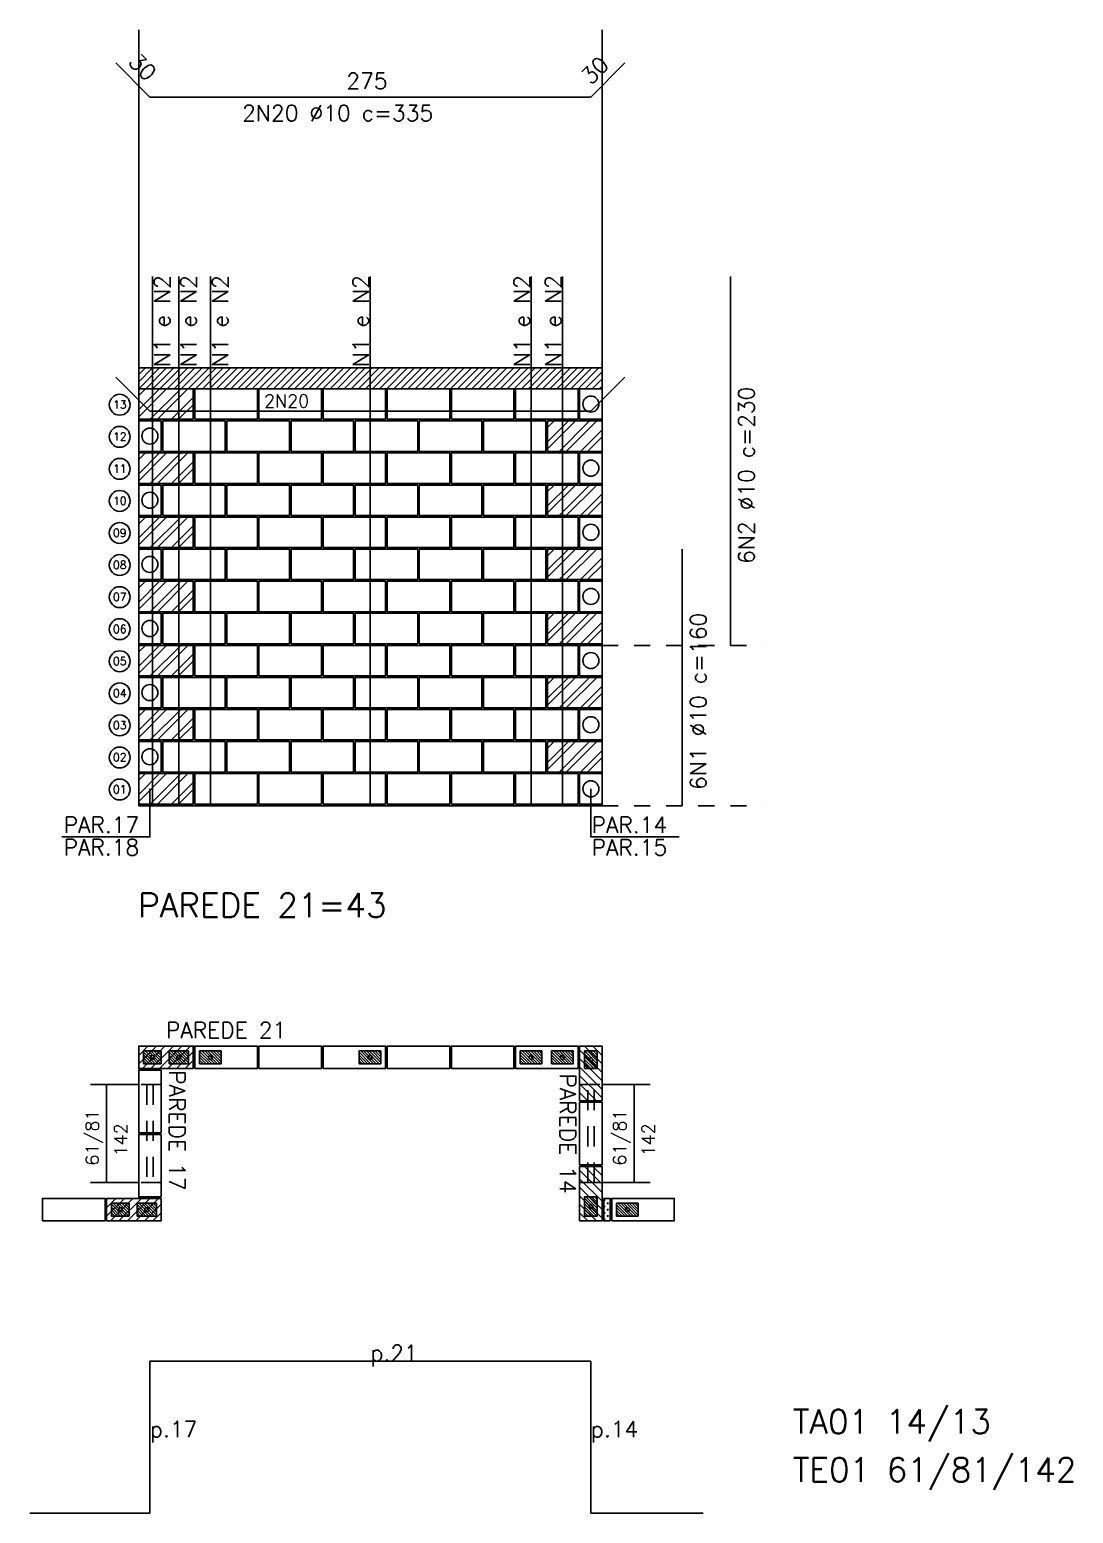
# Model space of a CAD drawing. Header units: metres. Extents: x -96 to 15, y -6 to 59.
# Drawn here: x -85.54 to -79.03, y -2.37 to 6.88 of the extents above; entities that cross this region are included whole.
import ezdxf

# ---------------------------------------------------------------- set-up
doc = ezdxf.new("R2010")
doc.units = ezdxf.units.M
doc.header["$LTSCALE"] = 0.5
doc.header["$MEASUREMENT"] = 0
doc.linetypes.add('CENTER', pattern=[2, 1.25, -0.25, 0.25, -0.25])
doc.linetypes.add('HIDDEN', pattern=[0.375, 0.25, -0.125])
for name, color, linetype in [('ALV01', 2, 'CONTINUOUS'), ('AUX00', 7, 'CONTINUOUS'), ('AUX01', 1, 'CONTINUOUS'), ('B04', 6, 'CONTINUOUS'), ('B34', 150, 'CONTINUOUS'), ('B34C', 160, 'CONTINUOUS'), ('B39', 2, 'CONTINUOUS'), ('B39C', 5, 'CONTINUOUS'), ('BLOCO-E14', 2, 'CONTINUOUS'), ('BLOCO-I', 3, 'CONTINUOUS'), ('BLOCOPERP', 2, 'CONTINUOUS'), ('EIX01', 1, 'CENTER'), ('ESQ01', 5, 'CONTINUOUS'), ('ESQUADRIAS', 5, 'HIDDEN'), ('FERRO_CANALETA', 4, 'CONTINUOUS'), ('FERRO_GROUTE', 4, 'CONTINUOUS'), ('GROUTE01', 6, 'CONTINUOUS'), ('H34', 9, 'CONTINUOUS'), ('HATCHLAJE', 251, 'HIDDEN'), ('HATCHPIL', 7, 'CONTINUOUS'), ('TXPR02', 3, 'CONTINUOUS'), ('TXT02', 2, 'CONTINUOUS'), ('TXT05', 4, 'CONTINUOUS'), ('VIG02', 3, 'CONTINUOUS')]:
    doc.layers.add(name, color=color, linetype=linetype)
doc.styles.add('ROMANS', font='romans.shx')
doc.styles.add('SIMPLEX', font='SIMPLEX')
pattern_1 = [(315, (-507.220246, -0.23816), (0.00883883476, 0.00883883476), [])]

# ---------------------------------------------------------------- blocks, each defined once
blk = doc.blocks.new('A$C57CC6AC6')
at = {"layer": 'BLOCOPERP'}
blk.add_lwpolyline([(0, 0.19), (0, 0), (0.14, 0), (0.14, 0.19)], close=True, dxfattribs=at)
blk.add_circle((0.07, 0.095), 0.05, dxfattribs=at)

msp = doc.modelspace()

# ---------------------------------------------------------------- hatches: boundary and pattern name
at = {"layer": 'B04'}
h = msp.add_hatch(dxfattribs=at)
h.set_pattern_fill('CROSS', scale=0.08, angle=90, style=0)
h.set_pattern_definition([(360, (-196.662368, -94.156375), (0.02, 0.02), [0.01, -0.03]), (90, (-196.657368, -94.161375), (-0.02, 0.02), [0.01, -0.03])])
h.paths.add_polyline_path([(-81.9624, -0.4064), (-81.9624, -0.5464), (-81.9224, -0.5464), (-81.9224, -0.4064)])
at = {"layer": 'B34'}
h = msp.add_hatch(dxfattribs=at)
h.set_pattern_fill('ANSI31', scale=0.3, style=0)
h.set_pattern_definition([(45, (-186.402155, -14.23864), (-0.026516504, 0.026516504), [])])
h.paths.add_polyline_path([(-84.5224, 0.5436), (-84.5224, 0.4036), (-84.8624, 0.4036), (-84.8624, 0.5436)])
h = msp.add_hatch(dxfattribs=at)
h.set_pattern_fill('ANSI31', scale=0.3, angle=270, style=0)
h.set_pattern_definition([(315, (-96.754633, 102.08341), (0.026516504, 0.026516504), [])])
h.paths.add_polyline_path([(-81.9724, 0.2036), (-82.1124, 0.2036), (-82.1124, 0.5436), (-81.9724, 0.5436)])
h = msp.add_hatch(dxfattribs=at)
h.set_pattern_fill('ANSI31', scale=0.3, angle=270, style=0)
h.set_pattern_definition([(315, (-96.754633, 101.33341), (0.026516504, 0.026516504), [])])
h.paths.add_polyline_path([(-81.9724, -0.5464), (-82.1124, -0.5464), (-82.1124, -0.2064), (-81.9724, -0.2064)])
h = msp.add_hatch(dxfattribs=at)
h.set_pattern_fill('ANSI31', scale=0.3, style=0)
h.set_pattern_definition([(45, (-186.602155, -15.18864), (-0.026516504, 0.026516504), [])])
h.paths.add_polyline_path([(-84.7224, -0.4064), (-84.7224, -0.5464), (-85.0624, -0.5464), (-85.0624, -0.4064)])
at = {"layer": 'H34'}
h = msp.add_hatch(dxfattribs=at)
h.set_pattern_fill('ANSI32', color=256, scale=0.25, style=0)
h.set_pattern_definition([(45, (54.00583, -99.64168), (-0.06629126, 0.06629126), []), (45, (54.05003, -99.64168), (-0.06629126, 0.06629126), [])])
h.paths.add_polyline_path([(-84.8624, 4.6436), (-84.8624, 4.4536), (-84.5224, 4.4536), (-84.5224, 4.6436)])
h = msp.add_hatch(dxfattribs=at)
h.set_pattern_fill('ANSI32', color=256, scale=0.25, style=0)
h.set_pattern_definition([(45, (56.55583, -99.84168), (-0.06629126, 0.06629126), []), (45, (56.60003, -99.84168), (-0.06629126, 0.06629126), [])])
h.paths.add_polyline_path([(-82.3124, 4.4436), (-82.3124, 4.2536), (-81.9724, 4.2536), (-81.9724, 4.4436)])
h = msp.add_hatch(dxfattribs=at)
h.set_pattern_fill('ANSI32', color=256, scale=0.25, style=0)
h.set_pattern_definition([(45, (54.00583, -100.04168), (-0.06629126, 0.06629126), []), (45, (54.05003, -100.04168), (-0.06629126, 0.06629126), [])])
h.paths.add_polyline_path([(-84.8624, 4.2436), (-84.8624, 4.0536), (-84.5224, 4.0536), (-84.5224, 4.2436)])
h = msp.add_hatch(dxfattribs=at)
h.set_pattern_fill('ANSI32', color=256, scale=0.25, style=0)
h.set_pattern_definition([(45, (56.55583, -100.24168), (-0.06629126, 0.06629126), []), (45, (56.60003, -100.24168), (-0.06629126, 0.06629126), [])])
h.paths.add_polyline_path([(-82.3124, 4.0436), (-82.3124, 3.8536), (-81.9724, 3.8536), (-81.9724, 4.0436)])
h = msp.add_hatch(dxfattribs=at)
h.set_pattern_fill('ANSI32', color=256, scale=0.25, style=0)
h.set_pattern_definition([(45, (54.00583, -100.44168), (-0.06629126, 0.06629126), []), (45, (54.05003, -100.44168), (-0.06629126, 0.06629126), [])])
h.paths.add_polyline_path([(-84.8624, 3.8436), (-84.8624, 3.6536), (-84.5224, 3.6536), (-84.5224, 3.8436)])
h = msp.add_hatch(dxfattribs=at)
h.set_pattern_fill('ANSI32', color=256, scale=0.25, style=0)
h.set_pattern_definition([(45, (56.55583, -100.64168), (-0.06629126, 0.06629126), []), (45, (56.60003, -100.64168), (-0.06629126, 0.06629126), [])])
h.paths.add_polyline_path([(-82.3124, 3.6436), (-82.3124, 3.4536), (-81.9724, 3.4536), (-81.9724, 3.6436)])
h = msp.add_hatch(dxfattribs=at)
h.set_pattern_fill('ANSI32', color=256, scale=0.25, style=0)
h.set_pattern_definition([(45, (54.00583, -100.84168), (-0.06629126, 0.06629126), []), (45, (54.05003, -100.84168), (-0.06629126, 0.06629126), [])])
h.paths.add_polyline_path([(-84.8624, 3.4436), (-84.8624, 3.2536), (-84.5224, 3.2536), (-84.5224, 3.4436)])
h = msp.add_hatch(dxfattribs=at)
h.set_pattern_fill('ANSI32', color=256, scale=0.25, style=0)
h.set_pattern_definition([(45, (56.55583, -101.04168), (-0.06629126, 0.06629126), []), (45, (56.60003, -101.04168), (-0.06629126, 0.06629126), [])])
h.paths.add_polyline_path([(-82.3124, 3.2436), (-82.3124, 3.0536), (-81.9724, 3.0536), (-81.9724, 3.2436)])
h = msp.add_hatch(dxfattribs=at)
h.set_pattern_fill('ANSI32', color=256, scale=0.25, style=0)
h.set_pattern_definition([(45, (54.00583, -101.24168), (-0.06629126, 0.06629126), []), (45, (54.05003, -101.24168), (-0.06629126, 0.06629126), [])])
h.paths.add_polyline_path([(-84.8624, 3.0436), (-84.8624, 2.8536), (-84.5224, 2.8536), (-84.5224, 3.0436)])
h = msp.add_hatch(dxfattribs=at)
h.set_pattern_fill('ANSI32', color=256, scale=0.25, style=0)
h.set_pattern_definition([(45, (56.55583, -101.44168), (-0.06629126, 0.06629126), []), (45, (56.60003, -101.44168), (-0.06629126, 0.06629126), [])])
h.paths.add_polyline_path([(-82.3124, 2.8436), (-82.3124, 2.6536), (-81.9724, 2.6536), (-81.9724, 2.8436)])
h = msp.add_hatch(dxfattribs=at)
h.set_pattern_fill('ANSI32', color=256, scale=0.25, style=0)
h.set_pattern_definition([(45, (54.00583, -101.64168), (-0.06629126, 0.06629126), []), (45, (54.05003, -101.64168), (-0.06629126, 0.06629126), [])])
h.paths.add_polyline_path([(-84.8624, 2.6436), (-84.8624, 2.4536), (-84.5224, 2.4536), (-84.5224, 2.6436)])
h = msp.add_hatch(dxfattribs=at)
h.set_pattern_fill('ANSI32', color=256, scale=0.25, style=0)
h.set_pattern_definition([(45, (56.55583, -101.84168), (-0.06629126, 0.06629126), []), (45, (56.60003, -101.84168), (-0.06629126, 0.06629126), [])])
h.paths.add_polyline_path([(-82.3124, 2.4436), (-82.3124, 2.2536), (-81.9724, 2.2536), (-81.9724, 2.4436)])
h = msp.add_hatch(dxfattribs=at)
h.set_pattern_fill('ANSI32', color=256, scale=0.25, style=0)
h.set_pattern_definition([(45, (54.00583, -102.04168), (-0.06629126, 0.06629126), []), (45, (54.05003, -102.04168), (-0.06629126, 0.06629126), [])])
h.paths.add_polyline_path([(-84.8624, 2.2436), (-84.8624, 2.0536), (-84.5224, 2.0536), (-84.5224, 2.2436)])
at = {"layer": 'HATCHLAJE', "linetype": 'Continuous'}
h = msp.add_hatch(dxfattribs=at)
h.set_pattern_fill('ANSI31', color=256, scale=0.25, style=0)
h.set_pattern_definition([(45, (-84.86237, 4.643625), (-0.0220971, 0.0220971), [])])
h.paths.add_polyline_path([(-81.9724, 4.6436), (-84.8624, 4.6436), (-84.8624, 4.7736), (-81.9724, 4.7736)])
at = {"layer": 'HATCHPIL'}
h = msp.add_hatch(dxfattribs=at)
h.set_pattern_fill('ANSI31', color=256, scale=0.1, angle=-90, style=0)
h.set_pattern_definition(pattern_1)
h.paths.add_polyline_path([(-84.7224, 0.4336), (-84.8324, 0.4336), (-84.8324, 0.5136), (-84.7224, 0.5136)])
h = msp.add_hatch(dxfattribs=at)
h.set_pattern_fill('ANSI31', color=256, scale=0.1, angle=-90, style=0)
h.set_pattern_definition(pattern_1)
h.paths.add_polyline_path([(-84.6724, 0.5136), (-84.6724, 0.4336), (-84.5524, 0.4336), (-84.5524, 0.5136)])
h = msp.add_hatch(dxfattribs=at)
h.set_pattern_fill('ANSI31', color=256, scale=0.1, angle=-90, style=0)
h.set_pattern_definition(pattern_1)
h.paths.add_polyline_path([(-84.3474, 0.4336), (-84.4824, 0.4336), (-84.4824, 0.5136), (-84.3474, 0.5136)])
h = msp.add_hatch(dxfattribs=at)
h.set_pattern_fill('ANSI31', color=256, scale=0.1, angle=-90, style=0)
h.set_pattern_definition(pattern_1)
h.paths.add_polyline_path([(-83.4874, 0.5136), (-83.4874, 0.4336), (-83.3524, 0.4336), (-83.3524, 0.5136)])
h = msp.add_hatch(dxfattribs=at)
h.set_pattern_fill('ANSI31', color=256, scale=0.1, angle=-90, style=0)
h.set_pattern_definition(pattern_1)
h.paths.add_polyline_path([(-82.3474, 0.4336), (-82.4824, 0.4336), (-82.4824, 0.5136), (-82.3474, 0.5136)])
h = msp.add_hatch(dxfattribs=at)
h.set_pattern_fill('ANSI31', color=256, scale=0.1, angle=-90, style=0)
h.set_pattern_definition(pattern_1)
h.paths.add_polyline_path([(-82.2874, 0.5136), (-82.2874, 0.4336), (-82.1524, 0.4336), (-82.1524, 0.5136)])
h = msp.add_hatch(dxfattribs=at)
h.set_pattern_fill('ANSI31', color=256, scale=0.1, angle=-90, style=0)
h.set_pattern_definition(pattern_1)
h.paths.add_polyline_path([(-82.0824, 0.4036), (-82.0824, 0.5136), (-82.0024, 0.5136), (-82.0024, 0.4036)])
h = msp.add_hatch(dxfattribs=at)
h.set_pattern_fill('ANSI31', color=256, scale=0.1, angle=-90, style=0)
h.set_pattern_definition(pattern_1)
h.paths.add_polyline_path([(-84.9224, -0.5164), (-85.0324, -0.5164), (-85.0324, -0.4364), (-84.9224, -0.4364)])
h = msp.add_hatch(dxfattribs=at)
h.set_pattern_fill('ANSI31', color=256, scale=0.1, angle=-90, style=0)
h.set_pattern_definition(pattern_1)
h.paths.add_polyline_path([(-84.8724, -0.4364), (-84.8724, -0.5164), (-84.7524, -0.5164), (-84.7524, -0.4364)])
h = msp.add_hatch(dxfattribs=at)
h.set_pattern_fill('ANSI31', color=256, scale=0.1, angle=-90, style=0)
h.set_pattern_definition(pattern_1)
h.paths.add_polyline_path([(-82.0024, -0.3964), (-82.0824, -0.3964), (-82.0824, -0.5164), (-82.0024, -0.5164)])
h = msp.add_hatch(dxfattribs=at)
h.set_pattern_fill('ANSI31', color=256, scale=0.1, angle=-90, style=0)
h.set_pattern_definition(pattern_1)
h.paths.add_polyline_path([(-81.7474, -0.5164), (-81.8824, -0.5164), (-81.8824, -0.4364), (-81.7474, -0.4364)])

# ---------------------------------------------------------------- linework, layer by layer
at = {"layer": 'ALV01'}
for p, q in [((-82.0424, -1.4202), (-84.7924, -1.4202)), ((-84.7924, -1.4202), (-84.7924, -2.3702)), ((-82.0424, -2.3702), (-82.0424, -1.4202)), ((-84.7924, -2.3702), (-85.5424, -2.3702)), ((-81.3424, -2.3702), (-82.0424, -2.3702))]:
    msp.add_line(p, q, dxfattribs=at)
at = {"layer": 'AUX00'}
for centre in [(-84.9808, 4.5443), (-84.9808, 4.3443), (-84.9808, 4.1443), (-84.9808, 3.9443), (-84.9808, 3.7443), (-84.9808, 3.5443), (-84.9808, 3.3443), (-84.9808, 3.1443), (-84.9808, 2.9443), (-84.9808, 2.7443), (-84.9808, 2.5443), (-84.9808, 2.3443), (-84.9808, 2.1443)]:
    msp.add_circle(centre, 0.065, dxfattribs=at)
at = {"layer": 'AUX01'}
for p, q in [((-84.8624, 0.3036), (-85.1624, 0.3036)), ((-85.0624, 0.3036), (-85.0624, -0.3064)), ((-81.9724, 0.3036), (-81.6724, 0.3036)), ((-81.7724, 0.3036), (-81.7724, -0.3064)), ((-84.8624, -0.3064), (-85.1624, -0.3064)), ((-81.9724, -0.3064), (-81.6724, -0.3064))]:
    msp.add_line(p, q, dxfattribs=at)
for points in [[(-84.8624, 6.8836), (-84.8624, 2.0436), (-81.9724, 2.0436), (-81.9724, 6.8836)], [(-84.7924, 2.1486), (-84.7924, 1.8486), (-85.3424, 1.8486)], [(-82.0424, 2.1486), (-82.0424, 1.8486), (-81.4924, 1.8486)]]:
    msp.add_lwpolyline(points, dxfattribs=at)
at = {"layer": 'B34'}
for points in [[(-81.9724, 4.2536), (-82.3124, 4.2536), (-82.3124, 4.4436), (-81.9724, 4.4436)], [(-84.5224, 4.0536), (-84.8624, 4.0536), (-84.8624, 4.2436), (-84.5224, 4.2436)], [(-81.9724, 3.8536), (-82.3124, 3.8536), (-82.3124, 4.0436), (-81.9724, 4.0436)], [(-84.5224, 3.6536), (-84.8624, 3.6536), (-84.8624, 3.8436), (-84.5224, 3.8436)], [(-81.9724, 3.4536), (-82.3124, 3.4536), (-82.3124, 3.6436), (-81.9724, 3.6436)], [(-84.5224, 3.2536), (-84.8624, 3.2536), (-84.8624, 3.4436), (-84.5224, 3.4436)], [(-81.9724, 3.0536), (-82.3124, 3.0536), (-82.3124, 3.2436), (-81.9724, 3.2436)], [(-84.5224, 2.8536), (-84.8624, 2.8536), (-84.8624, 3.0436), (-84.5224, 3.0436)], [(-81.9724, 2.6536), (-82.3124, 2.6536), (-82.3124, 2.8436), (-81.9724, 2.8436)], [(-84.5224, 2.4536), (-84.8624, 2.4536), (-84.8624, 2.6436), (-84.5224, 2.6436)], [(-81.9724, 2.2536), (-82.3124, 2.2536), (-82.3124, 2.4436), (-81.9724, 2.4436)], [(-84.5224, 2.0536), (-84.8624, 2.0536), (-84.8624, 2.2436), (-84.5224, 2.2436)]]:
    msp.add_lwpolyline(points, close=True, dxfattribs=at)
at = {"layer": 'B34C'}
msp.add_lwpolyline([(-84.5224, 4.4536), (-84.8624, 4.4536), (-84.8624, 4.6436), (-84.5224, 4.6436)], close=True, dxfattribs=at)
at = {"layer": 'B39'}
for points in [[(-84.7124, 4.2536), (-84.3224, 4.2536), (-84.3224, 4.4436), (-84.7124, 4.4436)], [(-84.3124, 4.2536), (-83.9224, 4.2536), (-83.9224, 4.4436), (-84.3124, 4.4436)], [(-83.9124, 4.2536), (-83.5224, 4.2536), (-83.5224, 4.4436), (-83.9124, 4.4436)], [(-83.5124, 4.2536), (-83.1224, 4.2536), (-83.1224, 4.4436), (-83.5124, 4.4436)], [(-83.1124, 4.2536), (-82.7224, 4.2536), (-82.7224, 4.4436), (-83.1124, 4.4436)], [(-82.7124, 4.2536), (-82.3224, 4.2536), (-82.3224, 4.4436), (-82.7124, 4.4436)], [(-84.5124, 4.0536), (-84.1224, 4.0536), (-84.1224, 4.2436), (-84.5124, 4.2436)], [(-84.1124, 4.0536), (-83.7224, 4.0536), (-83.7224, 4.2436), (-84.1124, 4.2436)], [(-83.7124, 4.0536), (-83.3224, 4.0536), (-83.3224, 4.2436), (-83.7124, 4.2436)], [(-83.3124, 4.0536), (-82.9224, 4.0536), (-82.9224, 4.2436), (-83.3124, 4.2436)], [(-82.9124, 4.0536), (-82.5224, 4.0536), (-82.5224, 4.2436), (-82.9124, 4.2436)], [(-82.5124, 4.0536), (-82.1224, 4.0536), (-82.1224, 4.2436), (-82.5124, 4.2436)], [(-84.7124, 3.8536), (-84.3224, 3.8536), (-84.3224, 4.0436), (-84.7124, 4.0436)], [(-84.3124, 3.8536), (-83.9224, 3.8536), (-83.9224, 4.0436), (-84.3124, 4.0436)], [(-83.9124, 3.8536), (-83.5224, 3.8536), (-83.5224, 4.0436), (-83.9124, 4.0436)], [(-83.5124, 3.8536), (-83.1224, 3.8536), (-83.1224, 4.0436), (-83.5124, 4.0436)], [(-83.1124, 3.8536), (-82.7224, 3.8536), (-82.7224, 4.0436), (-83.1124, 4.0436)], [(-82.7124, 3.8536), (-82.3224, 3.8536), (-82.3224, 4.0436), (-82.7124, 4.0436)], [(-84.5124, 3.6536), (-84.1224, 3.6536), (-84.1224, 3.8436), (-84.5124, 3.8436)], [(-84.1124, 3.6536), (-83.7224, 3.6536), (-83.7224, 3.8436), (-84.1124, 3.8436)], [(-83.7124, 3.6536), (-83.3224, 3.6536), (-83.3224, 3.8436), (-83.7124, 3.8436)], [(-83.3124, 3.6536), (-82.9224, 3.6536), (-82.9224, 3.8436), (-83.3124, 3.8436)], [(-82.9124, 3.6536), (-82.5224, 3.6536), (-82.5224, 3.8436), (-82.9124, 3.8436)], [(-82.5124, 3.6536), (-82.1224, 3.6536), (-82.1224, 3.8436), (-82.5124, 3.8436)], [(-84.7124, 3.4536), (-84.3224, 3.4536), (-84.3224, 3.6436), (-84.7124, 3.6436)], [(-84.3124, 3.4536), (-83.9224, 3.4536), (-83.9224, 3.6436), (-84.3124, 3.6436)], [(-83.9124, 3.4536), (-83.5224, 3.4536), (-83.5224, 3.6436), (-83.9124, 3.6436)], [(-83.5124, 3.4536), (-83.1224, 3.4536), (-83.1224, 3.6436), (-83.5124, 3.6436)], [(-83.1124, 3.4536), (-82.7224, 3.4536), (-82.7224, 3.6436), (-83.1124, 3.6436)], [(-82.7124, 3.4536), (-82.3224, 3.4536), (-82.3224, 3.6436), (-82.7124, 3.6436)], [(-84.5124, 3.2536), (-84.1224, 3.2536), (-84.1224, 3.4436), (-84.5124, 3.4436)], [(-84.1124, 3.2536), (-83.7224, 3.2536), (-83.7224, 3.4436), (-84.1124, 3.4436)], [(-83.7124, 3.2536), (-83.3224, 3.2536), (-83.3224, 3.4436), (-83.7124, 3.4436)], [(-83.3124, 3.2536), (-82.9224, 3.2536), (-82.9224, 3.4436), (-83.3124, 3.4436)], [(-82.9124, 3.2536), (-82.5224, 3.2536), (-82.5224, 3.4436), (-82.9124, 3.4436)], [(-82.5124, 3.2536), (-82.1224, 3.2536), (-82.1224, 3.4436), (-82.5124, 3.4436)], [(-84.7124, 3.0536), (-84.3224, 3.0536), (-84.3224, 3.2436), (-84.7124, 3.2436)], [(-84.3124, 3.0536), (-83.9224, 3.0536), (-83.9224, 3.2436), (-84.3124, 3.2436)], [(-83.9124, 3.0536), (-83.5224, 3.0536), (-83.5224, 3.2436), (-83.9124, 3.2436)], [(-83.5124, 3.0536), (-83.1224, 3.0536), (-83.1224, 3.2436), (-83.5124, 3.2436)], [(-83.1124, 3.0536), (-82.7224, 3.0536), (-82.7224, 3.2436), (-83.1124, 3.2436)], [(-82.7124, 3.0536), (-82.3224, 3.0536), (-82.3224, 3.2436), (-82.7124, 3.2436)], [(-84.5124, 2.8536), (-84.1224, 2.8536), (-84.1224, 3.0436), (-84.5124, 3.0436)], [(-84.1124, 2.8536), (-83.7224, 2.8536), (-83.7224, 3.0436), (-84.1124, 3.0436)], [(-83.7124, 2.8536), (-83.3224, 2.8536), (-83.3224, 3.0436), (-83.7124, 3.0436)], [(-83.3124, 2.8536), (-82.9224, 2.8536), (-82.9224, 3.0436), (-83.3124, 3.0436)], [(-82.9124, 2.8536), (-82.5224, 2.8536), (-82.5224, 3.0436), (-82.9124, 3.0436)], [(-82.5124, 2.8536), (-82.1224, 2.8536), (-82.1224, 3.0436), (-82.5124, 3.0436)], [(-84.7124, 2.6536), (-84.3224, 2.6536), (-84.3224, 2.8436), (-84.7124, 2.8436)], [(-84.3124, 2.6536), (-83.9224, 2.6536), (-83.9224, 2.8436), (-84.3124, 2.8436)], [(-83.9124, 2.6536), (-83.5224, 2.6536), (-83.5224, 2.8436), (-83.9124, 2.8436)], [(-83.5124, 2.6536), (-83.1224, 2.6536), (-83.1224, 2.8436), (-83.5124, 2.8436)], [(-83.1124, 2.6536), (-82.7224, 2.6536), (-82.7224, 2.8436), (-83.1124, 2.8436)], [(-82.7124, 2.6536), (-82.3224, 2.6536), (-82.3224, 2.8436), (-82.7124, 2.8436)], [(-84.5124, 2.4536), (-84.1224, 2.4536), (-84.1224, 2.6436), (-84.5124, 2.6436)], [(-84.1124, 2.4536), (-83.7224, 2.4536), (-83.7224, 2.6436), (-84.1124, 2.6436)], [(-83.7124, 2.4536), (-83.3224, 2.4536), (-83.3224, 2.6436), (-83.7124, 2.6436)], [(-83.3124, 2.4536), (-82.9224, 2.4536), (-82.9224, 2.6436), (-83.3124, 2.6436)], [(-82.9124, 2.4536), (-82.5224, 2.4536), (-82.5224, 2.6436), (-82.9124, 2.6436)], [(-82.5124, 2.4536), (-82.1224, 2.4536), (-82.1224, 2.6436), (-82.5124, 2.6436)], [(-84.7124, 2.2536), (-84.3224, 2.2536), (-84.3224, 2.4436), (-84.7124, 2.4436)], [(-84.3124, 2.2536), (-83.9224, 2.2536), (-83.9224, 2.4436), (-84.3124, 2.4436)], [(-83.9124, 2.2536), (-83.5224, 2.2536), (-83.5224, 2.4436), (-83.9124, 2.4436)], [(-83.5124, 2.2536), (-83.1224, 2.2536), (-83.1224, 2.4436), (-83.5124, 2.4436)], [(-83.1124, 2.2536), (-82.7224, 2.2536), (-82.7224, 2.4436), (-83.1124, 2.4436)], [(-82.7124, 2.2536), (-82.3224, 2.2536), (-82.3224, 2.4436), (-82.7124, 2.4436)], [(-84.5124, 2.0536), (-84.1224, 2.0536), (-84.1224, 2.2436), (-84.5124, 2.2436)], [(-84.1124, 2.0536), (-83.7224, 2.0536), (-83.7224, 2.2436), (-84.1124, 2.2436)], [(-83.7124, 2.0536), (-83.3224, 2.0536), (-83.3224, 2.2436), (-83.7124, 2.2436)], [(-83.3124, 2.0536), (-82.9224, 2.0536), (-82.9224, 2.2436), (-83.3124, 2.2436)], [(-82.9124, 2.0536), (-82.5224, 2.0536), (-82.5224, 2.2436), (-82.9124, 2.2436)], [(-82.5124, 2.0536), (-82.1224, 2.0536), (-82.1224, 2.2436), (-82.5124, 2.2436)]]:
    msp.add_lwpolyline(points, close=True, dxfattribs=at)
at = {"layer": 'B39C'}
for points in [[(-84.5124, 4.4536), (-84.1224, 4.4536), (-84.1224, 4.6436), (-84.5124, 4.6436)], [(-84.1124, 4.4536), (-83.7224, 4.4536), (-83.7224, 4.6436), (-84.1124, 4.6436)], [(-83.7124, 4.4536), (-83.3224, 4.4536), (-83.3224, 4.6436), (-83.7124, 4.6436)], [(-83.3124, 4.4536), (-82.9224, 4.4536), (-82.9224, 4.6436), (-83.3124, 4.6436)], [(-82.9124, 4.4536), (-82.5224, 4.4536), (-82.5224, 4.6436), (-82.9124, 4.6436)], [(-82.5124, 4.4536), (-82.1224, 4.4536), (-82.1224, 4.6436), (-82.5124, 4.6436)]]:
    msp.add_lwpolyline(points, close=True, dxfattribs=at)
at = {"layer": 'BLOCO-E14'}
for points in [[(-84.5224, 0.4036), (-84.8624, 0.4036), (-84.8624, 0.5436), (-84.5224, 0.5436)], [(-84.5124, 0.4036), (-84.1224, 0.4036), (-84.1224, 0.5436), (-84.5124, 0.5436)], [(-84.1124, 0.4036), (-83.7224, 0.4036), (-83.7224, 0.5436), (-84.1124, 0.5436)], [(-83.7124, 0.4036), (-83.3224, 0.4036), (-83.3224, 0.5436), (-83.7124, 0.5436)], [(-83.3124, 0.4036), (-82.9224, 0.4036), (-82.9224, 0.5436), (-83.3124, 0.5436)], [(-82.9124, 0.4036), (-82.5224, 0.4036), (-82.5224, 0.5436), (-82.9124, 0.5436)], [(-82.5124, 0.4036), (-82.1224, 0.4036), (-82.1224, 0.5436), (-82.5124, 0.5436)], [(-82.1124, 0.2036), (-82.1124, 0.5436), (-81.9724, 0.5436), (-81.9724, 0.2036)], [(-84.7224, 0.0036), (-84.7224, 0.3936), (-84.8624, 0.3936), (-84.8624, 0.0036)], [(-81.9724, -0.1964), (-81.9724, 0.1936), (-82.1124, 0.1936), (-82.1124, -0.1964)], [(-84.7224, -0.3964), (-84.7224, -0.0064), (-84.8624, -0.0064), (-84.8624, -0.3964)], [(-82.1124, -0.5464), (-82.1124, -0.2064), (-81.9724, -0.2064), (-81.9724, -0.5464)], [(-85.4624, -0.5464), (-85.0724, -0.5464), (-85.0724, -0.4064), (-85.4624, -0.4064)], [(-84.7224, -0.5464), (-85.0624, -0.5464), (-85.0624, -0.4064), (-84.7224, -0.4064)], [(-81.9624, -0.4064), (-81.9624, -0.5464), (-81.9224, -0.5464), (-81.9224, -0.4064)], [(-81.9124, -0.5464), (-81.5224, -0.5464), (-81.5224, -0.4064), (-81.9124, -0.4064)]]:
    msp.add_lwpolyline(points, close=True, dxfattribs=at)
at = {"layer": 'BLOCO-I'}
for points in [[(-84.7224, 0.4336), (-84.8324, 0.4336), (-84.8324, 0.5136), (-84.7224, 0.5136)], [(-84.6724, 0.5136), (-84.6724, 0.4336), (-84.5524, 0.4336), (-84.5524, 0.5136)], [(-84.3474, 0.4336), (-84.4824, 0.4336), (-84.4824, 0.5136), (-84.3474, 0.5136)], [(-83.4874, 0.5136), (-83.4874, 0.4336), (-83.3524, 0.4336), (-83.3524, 0.5136)], [(-82.3474, 0.4336), (-82.4824, 0.4336), (-82.4824, 0.5136), (-82.3474, 0.5136)], [(-82.2874, 0.5136), (-82.2874, 0.4336), (-82.1524, 0.4336), (-82.1524, 0.5136)], [(-82.0824, 0.4036), (-82.0824, 0.5136), (-82.0024, 0.5136), (-82.0024, 0.4036)], [(-84.9224, -0.5164), (-85.0324, -0.5164), (-85.0324, -0.4364), (-84.9224, -0.4364)], [(-84.8724, -0.4364), (-84.8724, -0.5164), (-84.7524, -0.5164), (-84.7524, -0.4364)], [(-82.0024, -0.3964), (-82.0824, -0.3964), (-82.0824, -0.5164), (-82.0024, -0.5164)], [(-81.7474, -0.5164), (-81.8824, -0.5164), (-81.8824, -0.4364), (-81.7474, -0.4364)]]:
    msp.add_lwpolyline(points, close=True, dxfattribs=at)
at = {"layer": 'EIX01', "linetype": 'HIDDEN', "ltscale": 0.5}
for p, q in [((-81.9724, 3.0436), (-80.9724, 3.0436)), ((-81.9724, 2.0436), (-80.9724, 2.0436))]:
    msp.add_line(p, q, dxfattribs=at)
at = {"layer": 'ESQ01'}
for points in [[(-84.7924, -2.2002), (-84.7924, -1.5902)], [(-82.0424, -2.2002), (-82.0424, -1.5902)]]:
    msp.add_lwpolyline(points, dxfattribs=at)
at = {"layer": 'ESQUADRIAS'}
for p, q in [((-84.7224, 0.3036), (-84.8624, 0.3036)), ((-84.8124, 0.3036), (-84.8124, -0.3064)), ((-84.7724, 0.3036), (-84.7724, -0.3064)), ((-82.1124, 0.3036), (-81.9724, 0.3036)), ((-82.0624, -0.3064), (-82.0624, 0.3036)), ((-82.0224, -0.3064), (-82.0224, 0.3036)), ((-84.7224, -0.3064), (-84.8624, -0.3064)), ((-82.1124, -0.3064), (-81.9724, -0.3064))]:
    msp.add_line(p, q, dxfattribs=at)
at = {"layer": 'FERRO_CANALETA'}
for points in [[(-81.8302, 6.6758), (-82.0424, 6.4636), (-84.7924, 6.4636), (-85.0045, 6.6758)], [(-81.8302, 4.7158), (-82.0424, 4.5036), (-84.7924, 4.5036), (-85.0045, 4.7158)]]:
    msp.add_lwpolyline(points, dxfattribs=at)
at = {"layer": 'FERRO_GROUTE'}
for p, q in [((-84.7774, 2.0436), (-84.7774, 5.3436)), ((-84.6124, 2.0436), (-84.6124, 5.3436)), ((-84.4149, 2.0436), (-84.4149, 5.3436)), ((-83.4199, 2.0436), (-83.4199, 5.3436)), ((-82.4149, 2.0436), (-82.4149, 5.3436)), ((-82.2199, 2.0436), (-82.2199, 5.3436)), ((-81.1724, 3.0436), (-81.1724, 5.3436)), ((-81.4724, 2.0436), (-81.4724, 3.6436))]:
    msp.add_line(p, q, dxfattribs=at)
at = {"layer": 'GROUTE01'}
for centre in [(-84.7774, 0.4736), (-84.6124, 0.4736), (-84.4149, 0.4736), (-83.4199, 0.4736), (-82.4149, 0.4736), (-82.2199, 0.4736), (-82.0424, 0.4586), (-82.0424, -0.4564), (-84.9774, -0.4764), (-84.8124, -0.4764), (-81.8149, -0.4764)]:
    msp.add_circle(centre, 0.0125, dxfattribs=at)
at = {"layer": 'VIG02'}
msp.add_lwpolyline([(-81.9724, 4.6436), (-84.8624, 4.6436), (-84.8624, 4.7736), (-81.9724, 4.7736), (-81.9724, 4.6436)], dxfattribs=at)

# ---------------------------------------------------------------- block references
at = {"layer": 'BLOCOPERP', "xscale": -1}
for p in [(-81.9724, 4.4536), (-84.7224, 4.2536), (-81.9724, 4.0536), (-84.7224, 3.8536), (-81.9724, 3.6536), (-84.7224, 3.4536), (-81.9724, 3.2536), (-84.7224, 3.0536), (-81.9724, 2.8536), (-84.7224, 2.6536), (-81.9724, 2.4536), (-84.7224, 2.2536), (-81.9724, 2.0536)]:
    msp.add_blockref('A$C57CC6AC6', p, dxfattribs=at)

# ---------------------------------------------------------------- texts
at = {"layer": 'ALV01', "style": 'SIMPLEX'}
msp.add_text('TA01 14/13', height=0.15, dxfattribs=at).set_placement((-80.7821, -1.8732))
at = {"layer": 'AUX00', "color": 2, "style": 'ROMANS'}
for s, p in [('13', (-85.023, 4.5205)), ('12', (-85.023, 4.3205)), ('11', (-85.023, 4.1205)), ('10', (-85.023, 3.9205)), ('09', (-85.023, 3.7205)), ('08', (-85.023, 3.5205)), ('07', (-85.023, 3.3205)), ('06', (-85.023, 3.1205)), ('05', (-85.023, 2.9205)), ('04', (-85.023, 2.7205)), ('03', (-85.023, 2.5205)), ('02', (-85.023, 2.3205)), ('01', (-85.023, 2.1205))]:
    msp.add_text(s, height=0.05, rotation=360, dxfattribs=at).set_placement(p)
at = {"layer": 'ESQ01', "style": 'SIMPLEX'}
msp.add_text('TE01 61/81/142', height=0.15, dxfattribs=at).set_placement((-80.7821, -2.1732))
at = {"layer": 'TXPR02', "style": 'ROMANS'}
for s, rotation, p in [('PAREDE 21', 0, (-84.6924, 0.5936)), ('PAREDE 17', 270, (-84.6724, 0.3936)), ('PAREDE 14', 270, (-82.236, 0.3736))]:
    msp.add_text(s, height=0.1, rotation=rotation, dxfattribs=at).set_placement(p)
at = {"layer": 'TXT02', "style": 'ROMANS'}
for s, height, rotation, p in [('30', 0.1, 315.00026, (-84.9338, 6.6758)), ('30', 0.1, 45, (-82.0424, 6.5343)), ('N1 e N2', 0.1, 90, (-84.666, 4.7781)), ('N1 e N2', 0.1, 90, (-84.501, 4.7781)), ('N1 e N2', 0.1, 90, (-84.3035, 4.7781)), ('N1 e N2', 0.1, 90, (-83.4278, 4.7781)), ('N1 e N2', 0.1, 90, (-82.4228, 4.7781)), ('N1 e N2', 0.1, 90, (-82.2278, 4.7781)), ('6N2 %%C10 c=230', 0.1, 90, (-81.0224, 3.5513)), ('6N1 %%C10 c=160', 0.1, 90, (-81.3224, 2.1413)), ('PAR.17', 0.1, 0, (-85.3305, 1.8738)), ('PAR.14', 0.1, 360, (-82.0377, 1.8733)), ('PAR.18', 0.1, 360, (-85.3305, 1.7338)), ('PAR.15', 0.1, 360, (-82.0377, 1.7333)), ('61/81', 0.08, 90, (-85.1124, -0.2017)), ('61/81', 0.08, 90, (-81.8224, -0.2017)), ('142', 0.08, 90, (-84.9341, -0.1436)), ('142', 0.08, 90, (-81.6441, -0.1436)), ('p.21', 0.1, 0, (-83.4174, -1.4202)), ('p.17', 0.1, 0, (-84.7924, -1.8952)), ('p.14', 0.1, 0, (-82.0424, -1.8952))]:
    msp.add_text(s, height=height, rotation=rotation, dxfattribs=at).set_placement(p)
for s, height, p in [('275', 0.1, (-83.5674, 6.5136)), ('2N20 %%C10 c=335', 0.1, (-84.2174, 6.3136)), ('2N20', 0.08, (-84.0805, 4.5279))]:
    msp.add_text(s, height=height, dxfattribs=at).set_placement(p)
at = {"layer": 'TXT05', "style": 'ROMANS'}
msp.add_text('PAREDE 21=43', height=0.15, dxfattribs=at).set_placement((-84.8659, 1.3474))

doc.saveas('drawing.dxf')
